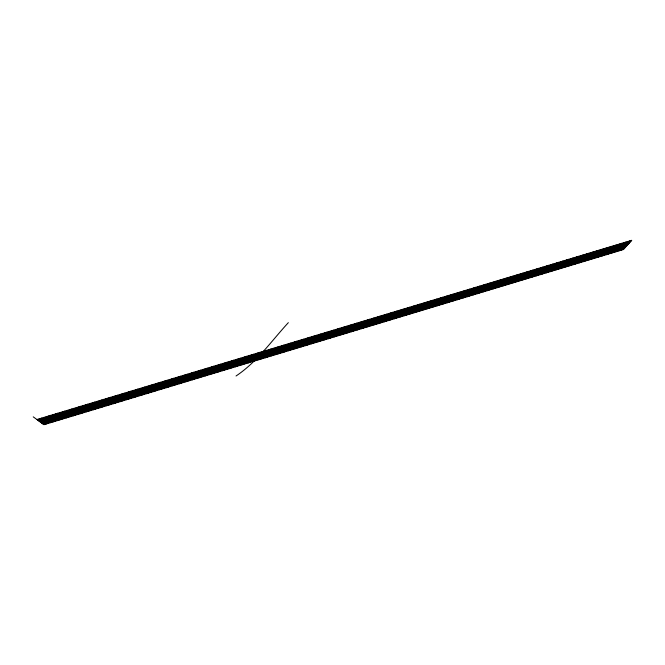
<?xml version="1.0" encoding="UTF-8"?>
<svg xmlns="http://www.w3.org/2000/svg" width="665" height="665" viewBox="0 0 665 665"><rect width="100%" height="100%" fill="white"/><g stroke="black" fill="none" stroke-linecap="round" stroke-linejoin="round"><path stroke-width="1" d="M296.914 348.219L296.923 341.187M299.009 347.587L299.084 340.53M301.112 346.947L301.245 339.882M303.215 346.315L303.398 339.233M305.31 345.684L305.551 338.585M307.413 345.044L307.704 337.936M309.508 344.412L309.857 337.288M311.602 343.78L312.01 336.64M313.697 343.148L314.163 335.991M315.784 342.517L316.307 335.343M317.878 341.885L318.452 334.695M319.965 341.253L320.597 334.046M322.051 340.621L322.741 333.406M324.138 339.99L324.886 332.758M326.224 339.358L327.03 332.118M328.31 338.726L329.167 331.469M330.397 338.094L331.303 330.821M332.475 337.471L333.448 330.181M334.562 336.839L335.576 329.541M336.64 336.207L337.712 328.892M338.718 335.584L339.848 328.252M340.796 334.952L341.976 327.612M342.866 334.329L344.113 326.964M344.944 333.697L346.241 326.324M347.014 333.074L348.369 325.684M349.083 332.45L350.497 325.044M351.162 331.818L352.616 324.404M353.223 331.195L354.744 323.764M355.293 330.572L356.864 323.124M357.363 329.948L358.992 322.483M359.424 329.325L361.112 321.843M361.494 328.693L363.223 321.212M363.556 328.069L365.343 320.572M365.617 327.446L367.462 319.932M367.679 326.831L369.574 319.291M369.732 326.207L371.685 318.66M371.793 325.584L373.805 318.02M373.846 324.961L375.908 317.388M375.908 324.337L378.019 316.748M377.961 323.722L380.131 316.116M380.014 323.099L382.234 315.484M382.067 322.475L384.345 314.844M384.112 321.86L386.448 314.213M386.166 321.237L388.551 313.581M388.21 320.621L390.654 312.949M390.264 319.998L392.749 312.309M392.308 319.383L394.852 311.677M394.353 318.768L396.947 311.045M396.39 318.144L399.042 310.414M398.435 317.529L401.136 309.782M400.471 316.914L403.231 309.159M402.516 316.299L405.326 308.527M404.553 315.684L407.421 307.895M406.589 315.06L409.507 307.263M408.626 314.445L411.593 306.64M410.662 313.83L413.68 306.008M412.691 313.215L415.766 305.376M414.727 312.608L417.853 304.753M416.756 311.993L419.939 304.121M418.784 311.378L422.017 303.498M420.812 310.763L424.104 302.866M422.84 310.148L426.182 302.243M424.869 309.541L428.26 301.619M426.888 308.926L430.338 300.987M428.917 308.319L432.408 300.364M430.937 307.704L434.486 299.74M432.957 307.097L436.556 299.117M434.976 306.482L438.634 298.494M436.996 305.875L440.704 297.87M439.016 305.26L442.774 297.247M441.028 304.653L444.835 296.623M443.048 304.046L446.905 296M445.06 303.431L448.975 295.376M447.071 302.824L451.036 294.753M449.083 302.218L453.098 294.13M451.094 301.611L455.159 293.514M453.098 301.004L457.221 292.891M455.109 300.397L459.282 292.268M457.113 299.79L461.335 291.652M459.124 299.184L463.397 291.029M461.128 298.577L465.45 290.414M463.131 297.97L467.503 289.79M465.126 297.371L469.557 289.175M467.129 296.765L471.61 288.56M469.133 296.158L473.663 287.937M471.128 295.551L475.708 287.322M473.123 294.952L477.753 286.706M475.118 294.346L479.806 286.091M477.113 293.747L481.851 285.468M479.108 293.14L483.896 284.853M481.103 292.542L485.932 284.238M483.089 291.935L487.977 283.623M485.084 291.337L490.014 283.007M487.071 290.738L492.058 282.392M489.058 290.131L494.095 281.785M491.044 289.533L496.132 281.17M493.031 288.934L498.168 280.555M495.009 288.336L500.196 279.94M496.996 287.737L502.233 279.333M498.974 287.139L504.261 278.718M500.953 286.54L506.298 278.103M502.931 285.942L508.326 277.496M504.91 285.343L510.354 276.881M506.888 284.745L512.374 276.274M508.866 284.146L514.402 275.667M510.836 283.548L516.431 275.052M512.815 282.957L518.451 274.446M514.785 282.359L520.471 273.839M516.755 281.76L522.49 273.224M518.725 281.17L524.51 272.617M520.695 280.572L526.53 272.01M522.665 279.973L528.542 271.403M524.627 279.383L530.562 270.796M526.589 278.785L532.574 270.19M528.559 278.194L534.585 269.583M530.52 277.604L536.597 268.976M532.482 277.006L538.608 268.369M534.444 276.416L540.62 267.762M536.397 275.825L542.632 267.164M538.359 275.235L544.635 266.557M540.312 274.637L546.638 265.95M542.274 274.047L548.642 265.343M544.228 273.456L550.645 264.745M546.181 272.866L552.648 264.138M548.135 272.276L554.652 263.54M550.08 271.686L556.655 262.933M552.033 271.096L558.65 262.334M553.978 270.505L560.645 261.727M555.932 269.924L562.64 261.129M557.877 269.333L564.635 260.53M559.822 268.743L566.63 259.932M561.767 268.153L568.625 259.325M563.704 267.571L570.612 258.727M565.649 266.981L572.607 258.128M567.594 266.391L574.593 257.53M569.531 265.809L576.58 256.931M571.468 265.219L578.567 256.333M573.405 264.637L580.553 255.734M575.341 264.055L582.54 255.136M577.278 263.465L584.518 254.537M579.207 262.883L586.505 253.939M581.144 262.301L588.483 253.348M583.072 261.711L590.462 252.75M585.009 261.129L592.44 252.151M586.937 260.547L594.419 251.561M588.866 259.965L596.389 250.963M590.794 259.383L598.367 250.364M592.715 258.801L600.337 249.774M594.643 258.219L602.307 249.175M596.563 257.638L604.286 248.585M598.483 257.056L606.256 247.995M600.412 256.474L608.217 247.397M602.332 255.892L610.187 246.806M604.252 255.31L612.157 246.216M606.164 254.737L614.119 245.626M288.336 322.666C271.519 340.921 256.973 362.059 236.042 375.991M608.084 254.155L616.081 245.028M609.996 253.573L618.043 244.437M611.916 252.999L620.004 243.847M613.828 252.417L621.966 243.257M615.74 251.835L623.928 242.667M617.652 251.262L625.881 242.077M619.564 250.68L627.843 241.486M621.467 250.107L629.797 240.896M38.096 420.405L630.329 241.877M38.695 420.837L629.614 242.659M39.285 421.278L628.915 243.44M39.875 421.71L628.209 244.213M40.465 422.142L627.511 244.978M41.055 422.574L626.812 245.742M41.637 422.998L626.122 246.507M42.219 423.422L625.433 247.272M42.793 423.846L624.743 248.028M43.375 424.27L624.061 248.776M36.891 419.524L631.75 240.314L623.379 249.533L43.948 424.686L33.25 416.855M37.498 419.964L631.035 241.096M39.218 418.817L46.209 424.004M41.546 418.119L48.462 423.322M43.865 417.421L50.723 422.641M46.184 416.722L52.976 421.959M48.503 416.024L55.237 421.278M50.823 415.326L57.489 420.596M53.142 414.628L59.742 419.914M55.461 413.929L61.986 419.233M57.772 413.231L64.239 418.551M60.083 412.533L66.483 417.878M62.394 411.835L68.728 417.196M64.705 411.145L70.98 416.514M67.015 410.446L73.216 415.841M69.318 409.756L75.461 415.16M71.621 409.058L77.705 414.486M73.923 408.368L79.941 413.805M76.226 407.67L82.177 413.131M78.528 406.98L84.413 412.458M80.831 406.282L86.65 411.776M83.125 405.592L88.886 411.103M85.419 404.902L91.113 410.43M87.713 404.212L93.349 409.756M90.008 403.522L95.577 409.083M92.302 402.832L97.805 408.41M94.588 402.142L100.033 407.736M96.874 401.452L102.252 407.063M99.168 400.762L104.48 406.39M101.446 400.072L106.699 405.716M103.732 399.382L108.919 405.051M106.018 398.701L111.138 404.378M108.295 398.011L113.358 403.705M110.573 397.321L115.577 403.04M112.859 396.639L117.788 402.367M115.128 395.949L120.008 401.693M117.406 395.268L122.219 401.028M119.683 394.578L124.43 400.363M121.953 393.896L126.641 399.69M124.222 393.215L128.844 399.025M126.491 392.525L131.055 398.36M128.761 391.843L133.258 397.687M131.03 391.161L135.461 397.022M133.291 390.48L137.663 396.357M135.552 389.798L139.866 395.692M137.813 389.116L142.069 395.027M140.074 388.435L144.263 394.362M142.335 387.753L146.458 393.697M144.596 387.072L148.661 393.032M146.849 386.398L150.855 392.375M149.101 385.717L153.041 391.71M151.354 385.035L155.236 391.045M153.607 384.362L157.43 390.388M155.859 383.68L159.617 389.723M158.104 383.007L161.803 389.058M160.356 382.325L163.989 388.402M162.601 381.652L166.175 387.737M164.845 380.97L168.361 387.08M167.09 380.297L170.539 386.423M169.334 379.624L172.717 385.758M171.57 378.95L174.903 385.101M173.806 378.277L177.081 384.445M176.042 377.595L179.251 383.788M178.278 376.922L181.429 383.131M180.514 376.249L183.607 382.475M182.75 375.584L185.776 381.818M184.978 374.91L187.946 381.161M187.214 374.237L190.115 380.505M189.442 373.564L192.285 379.848M191.67 372.89L194.454 379.191M193.889 372.225L196.616 378.535M196.117 371.552L198.785 377.886M198.336 370.879L200.946 377.23M200.564 370.214L203.108 376.573M202.783 369.541L205.269 375.925M205.003 368.875L207.43 375.268M207.214 368.211L209.583 374.619M209.433 367.537L211.744 373.963M211.645 366.872L213.897 373.314M213.864 366.207L216.05 372.666M216.075 365.542L218.203 372.009M218.286 364.877L220.356 371.361M220.489 364.212L222.501 370.713M222.7 363.547L224.654 370.064M224.903 362.882L226.798 369.416M227.114 362.217L228.943 368.767M229.317 361.552L231.088 368.119M231.511 360.887L233.232 367.471M233.714 360.222L235.377 366.822M235.917 359.566L237.513 366.174M238.112 358.901L239.649 365.526M240.306 358.236L241.794 364.885M242.501 357.579L243.93 364.237M244.695 356.914L246.058 363.589M246.89 356.257L248.195 362.949M249.076 355.6L250.331 362.3M251.27 354.935L252.459 361.66M253.456 354.279L254.587 361.012M255.643 353.622L256.715 360.372M257.829 352.957L258.843 359.723M260.015 352.3L260.971 359.083M262.193 351.644L263.091 358.443M264.379 350.987L265.219 357.803M266.557 350.33L267.338 357.155M268.735 349.674L269.458 356.515M270.913 349.017L271.578 355.875M273.082 348.369L273.697 355.235M275.26 347.712L275.817 354.595M277.43 347.055L277.928 353.955M279.608 346.399L280.048 353.315M281.777 345.75L282.16 352.683M283.938 345.093L284.271 352.043M286.108 344.437L286.382 351.403M288.278 343.788L288.485 350.763M290.439 343.14L290.597 350.131M292.6 342.483L292.7 349.491M294.761 341.835L294.803 348.859"/></g></svg>
